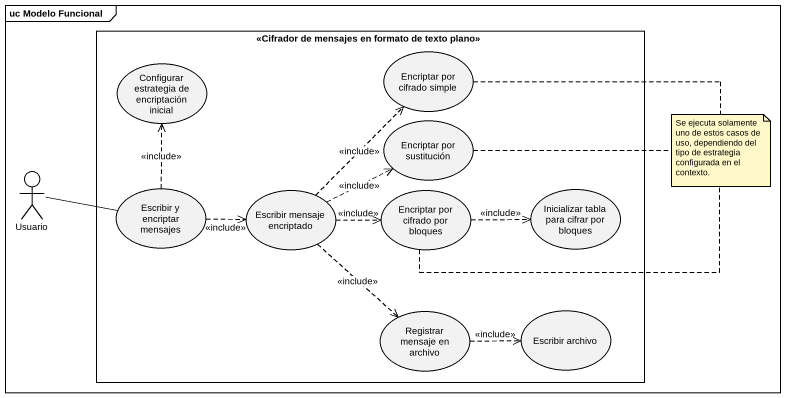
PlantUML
@startuml
mainframe uc Modelo Funcional
rectangle "<<Cifrador de mensajes en formato de texto plano>>" as Cifrador_de_mensajes_en {
  usecase "Configurar estrategia de encriptación inicial" as Configurar_estrategia_de
  usecase "Encriptar por cifrado simple" as Encriptar_por_cifrado_simple
  usecase "Encriptar por sustitución" as Encriptar_por_sustitución
  usecase "Escribir y encriptar mensajes" as Escribir_y_encriptar
  usecase "Escribir mensaje encriptado" as Escribir_mensaje_encriptado
  usecase "Encriptar por cifrado por bloques" as Encriptar_por_cifrado_por
  usecase "Inicializar tabla para cifrar por bloques" as Inicializar_tabla_para
  usecase "Registrar mensaje en archivo" as Registrar_mensaje_en_archivo
  usecase "Escribir archivo" as Escribir_archivo
}
actor Usuario
Escribir_y_encriptar .up.> Configurar_estrategia_de : <<include>>
Escribir_y_encriptar -left- Usuario
Escribir_y_encriptar .right.> Escribir_mensaje_encriptado : <<include>>
Escribir_mensaje_encriptado .up.> Encriptar_por_cifrado_simple : <<include>>
Escribir_mensaje_encriptado .right.> Encriptar_por_sustitución : <<include>>
Escribir_mensaje_encriptado .right.> Encriptar_por_cifrado_por : <<include>>
Escribir_mensaje_encriptado ..> Registrar_mensaje_en_archivo : <<include>>
Encriptar_por_cifrado_por .right.> Inicializar_tabla_para : <<include>>
Registrar_mensaje_en_archivo .right.> Escribir_archivo : <<include>>
note as N1
  Se ejecuta solamente uno de estos casos de uso, dependiendo del tipo de estrategia configurada en el contexto.
end note
N1 .. Encriptar_por_cifrado_simple
N1 .. Encriptar_por_sustitución
N1 .. Encriptar_por_cifrado_por
@enduml
